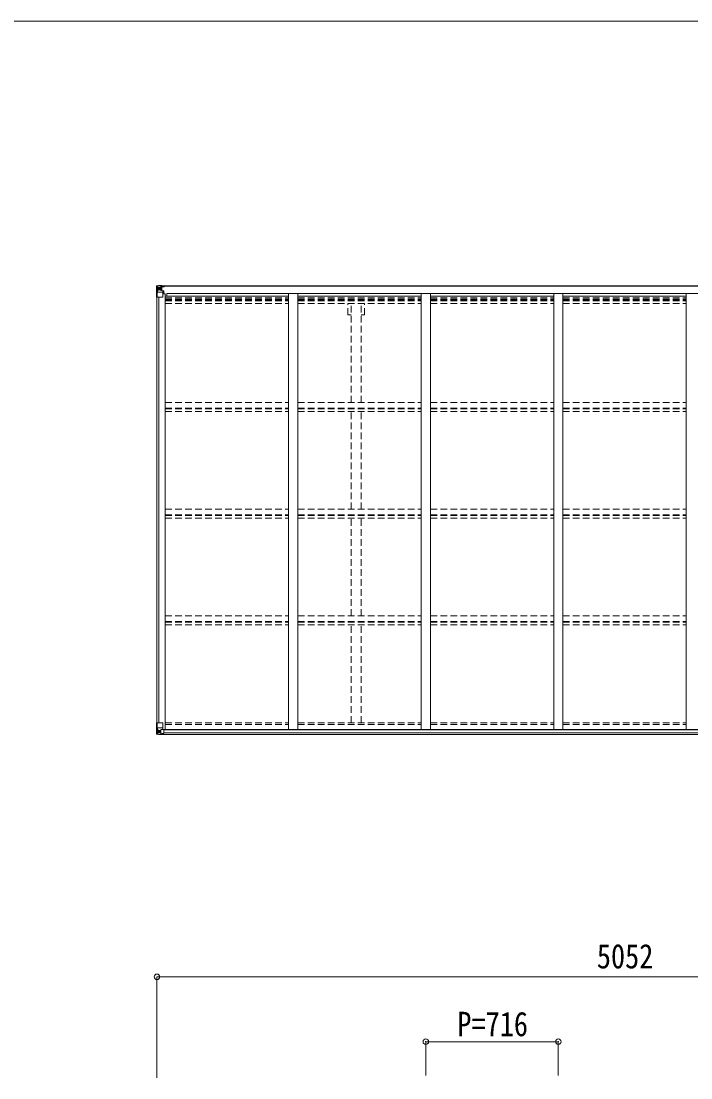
# Model space of a CAD drawing. Units: millimetres at full size, sheet at 1:30; details may follow other scales. Extents: x -8432 to 8432, y -5820 to 5820.
# Drawn here: x 89 to 3707, y 113 to 5820 of the extents above; entities that cross this region are included whole.
import ezdxf
from ezdxf.enums import TextEntityAlignment as Align

# ---------------------------------------------------------------- set-up
doc = ezdxf.new("R2010")
doc.units = ezdxf.units.MM
doc.header["$LTSCALE"] = 30
doc.header["$PDMODE"] = 32
doc.header["$PDSIZE"] = 30
doc.linetypes.add('DASHED1', pattern=[1.8, 1.2, -0.6])
for name, color, linetype, lineweight in [('0-3_ELV2', 4, 'Continuous', 9), ('0-4_TABLE1', 6, 'Continuous', 9), ('0-6_OTH_LINE', 6, 'Continuous', 9), ('F-0_240', 7, 'Continuous', 9)]:
    doc.layers.add(name, color=color, linetype=linetype, lineweight=lineweight)
doc.styles.add('ＭＳ ゴシック', font='')
doc.styles.get('ＭＳ ゴシック').set_extended_font_data('MS Gothic')

msp = doc.modelspace()

# ---------------------------------------------------------------- linework, layer by layer
at = {"layer": '0-3_ELV2'}
for p, q in [((844.86, 4390.13), (5853.86, 4390.13)), ((844.86, 4387.99), (5853.86, 4387.99)), ((868.36, 4348.01), (855.36, 4348.01)), ((868.36, 4348.01), (868.36, 1994.03)), ((875.86, 4334.33), (875.86, 4349.85)), ((875.86, 4349.85), (5822.86, 4349.85)), ((1534.36, 4349.83), (1534.36, 1994.03)), ((1584.36, 4349.83), (1584.36, 1994.03)), ((2250.36, 4349.83), (2250.36, 1994.03)), ((2300.36, 4349.83), (2300.36, 1994.03)), ((2966.36, 4349.83), (2966.36, 1994.03)), ((3016.36, 4349.83), (3016.36, 1994.03)), ((3682.36, 4349.83), (3682.36, 1994.03)), ((823.36, 4329.36), (823.36, 2030.05)), ((833.06, 4329.36), (833.06, 2030.05)), ((868.36, 4334.33), (1534.36, 4334.33)), ((1584.36, 4334.33), (2250.36, 4334.33)), ((2300.36, 4334.33), (2966.36, 4334.33)), ((3016.36, 4334.33), (3682.36, 4334.33)), ((848.1, 1994.03), (5850.63, 1994.03)), ((849.86, 1968.26), (5848.86, 1968.26)), ((859.86, 1991.77), (5838.86, 1991.77)), ((859.86, 1976.16), (5838.86, 1976.16))]:
    msp.add_line(p, q, dxfattribs=at)
at = {"layer": '0-3_ELV2', "linetype": 'DASHED1'}
for p, q in [((868.36, 4325.94), (1534.36, 4325.94)), ((868.36, 4317.74), (1534.36, 4317.74)), ((868.36, 4313.81), (1534.36, 4313.81)), ((868.36, 4308.73), (1534.36, 4308.73)), ((868.36, 4295.72), (1534.36, 4295.72)), ((1584.36, 4325.94), (2250.36, 4325.94)), ((1584.36, 4317.74), (2250.36, 4317.74)), ((1584.36, 4313.81), (2250.36, 4313.81)), ((1584.36, 4308.73), (2250.36, 4308.73)), ((1584.36, 4295.72), (2250.36, 4295.72)), ((1854.16, 4234.13), (1854.16, 4294.53)), ((1871.86, 3759.98), (1871.86, 4294.53)), ((1926.86, 3759.98), (1926.86, 4294.53)), ((1944.56, 4234.13), (1944.56, 4294.53)), ((2300.36, 4325.94), (2966.36, 4325.94)), ((2300.36, 4317.74), (2966.36, 4317.74)), ((2300.36, 4313.81), (2966.36, 4313.81)), ((2300.36, 4308.73), (2966.36, 4308.73)), ((2300.36, 4295.72), (2966.36, 4295.72)), ((3016.36, 4325.94), (3682.36, 4325.94)), ((3016.36, 4317.74), (3682.36, 4317.74)), ((3016.36, 4313.81), (3682.36, 4313.81)), ((3016.36, 4308.73), (3682.36, 4308.73)), ((3016.36, 4295.72), (3682.36, 4295.72)), ((1854.16, 4234.13), (1871.86, 4234.13)), ((1926.86, 4234.13), (1944.56, 4234.13)), ((868.36, 3759.98), (1534.33, 3759.98)), ((868.36, 3730.25), (1534.33, 3730.25)), ((868.36, 3725.7), (1534.33, 3725.7)), ((868.36, 3712.69), (1534.33, 3712.69)), ((1584.36, 3759.98), (2250.33, 3759.98)), ((1584.36, 3730.25), (2250.33, 3730.25)), ((1584.36, 3725.7), (2250.33, 3725.7)), ((1584.36, 3712.69), (2250.33, 3712.69)), ((1871.86, 3183.91), (1871.86, 3712.69)), ((1926.86, 3183.91), (1926.86, 3712.69)), ((2300.36, 3759.98), (2966.33, 3759.98)), ((2300.36, 3730.25), (2966.33, 3730.25)), ((2300.36, 3725.7), (2966.33, 3725.7)), ((2300.36, 3712.69), (2966.33, 3712.69)), ((3016.36, 3759.98), (3682.33, 3759.98)), ((3016.36, 3730.25), (3682.33, 3730.25)), ((3016.36, 3725.7), (3682.33, 3725.7)), ((3016.36, 3712.69), (3682.33, 3712.69)), ((868.36, 3183.91), (1534.33, 3183.91)), ((868.36, 3154.17), (1534.33, 3154.17)), ((868.36, 3149.62), (1534.33, 3149.62)), ((1584.36, 3183.91), (2250.33, 3183.91)), ((1584.36, 3154.17), (2250.33, 3154.17)), ((1584.36, 3149.62), (2250.33, 3149.62)), ((2300.36, 3183.91), (2966.33, 3183.91)), ((2300.36, 3154.17), (2966.33, 3154.17)), ((2300.36, 3149.62), (2966.33, 3149.62)), ((3016.36, 3183.91), (3682.33, 3183.91)), ((3016.36, 3154.17), (3682.33, 3154.17)), ((3016.36, 3149.62), (3682.33, 3149.62)), ((868.36, 3136.61), (1534.33, 3136.61)), ((1584.36, 3136.61), (2250.33, 3136.61)), ((1871.86, 2607.83), (1871.86, 3136.61)), ((1926.86, 2607.83), (1926.86, 3136.61)), ((2300.36, 3136.61), (2966.33, 3136.61)), ((3016.36, 3136.61), (3682.33, 3136.61)), ((868.36, 2607.83), (1534.33, 2607.83)), ((868.36, 2578.09), (1534.33, 2578.09)), ((868.36, 2573.55), (1534.33, 2573.55)), ((1584.36, 2607.83), (2250.33, 2607.83)), ((1584.36, 2578.09), (2250.33, 2578.09)), ((1584.36, 2573.55), (2250.33, 2573.55)), ((2300.36, 2607.83), (2966.33, 2607.83)), ((2300.36, 2578.09), (2966.33, 2578.09)), ((2300.36, 2573.55), (2966.33, 2573.55)), ((3016.36, 2607.83), (3682.33, 2607.83)), ((3016.36, 2578.09), (3682.33, 2578.09)), ((3016.36, 2573.55), (3682.33, 2573.55)), ((868.36, 2560.54), (1534.33, 2560.54)), ((1584.36, 2560.54), (2250.33, 2560.54)), ((1871.86, 2031.01), (1871.86, 2560.54)), ((1926.86, 2031.01), (1926.86, 2560.54)), ((2300.36, 2560.54), (2966.33, 2560.54)), ((3016.36, 2560.54), (3682.33, 2560.54)), ((868.36, 2030.2), (1534.36, 2030.2)), ((868.36, 2021.86), (1534.36, 2021.86)), ((1584.36, 2030.2), (2250.36, 2030.2)), ((1584.36, 2021.86), (2250.36, 2021.86)), ((2300.36, 2030.2), (2966.36, 2030.2)), ((2300.36, 2021.86), (2966.36, 2021.86)), ((3016.36, 2030.2), (3682.36, 2030.2)), ((3016.36, 2021.86), (3682.36, 2021.86))]:
    msp.add_line(p, q, dxfattribs=at)
at = {"layer": '0-4_TABLE1'}
for p, q in [((821.36, 4390.07), (821.36, 4329.36)), ((849.86, 4392.76), (822.3, 4391.07)), ((822.3, 4391.03), (822.3, 4391.07)), ((831.27, 4391.46), (823.35, 4390.98)), ((824.21, 4390.01), (824.21, 4389.94)), ((824.21, 4329.36), (824.21, 4389.94)), ((824.75, 4356.24), (828.89, 4368.33)), ((824.75, 4356.24), (831.36, 4356.03)), ((828.18, 4386.57), (825.44, 4390.24)), ((829.03, 4383.06), (831.36, 4383.12)), ((829.03, 4369.59), (829.03, 4383.06)), ((831.36, 4369.56), (829.03, 4369.59)), ((843.36, 4392.25), (831.36, 4391.46)), ((844.86, 4383.12), (831.36, 4383.12)), ((844.86, 4369.56), (831.36, 4369.56)), ((831.36, 4369.56), (831.36, 4369.56)), ((831.36, 4356.03), (855.36, 4356.03)), ((836.84, 4375.92), (836.84, 4374.96)), ((843.36, 4366.26), (843.36, 4392.36)), ((843.36, 4391.48), (849.86, 4391.87)), ((844.86, 4386.65), (843.36, 4386.65)), ((844.19, 4366), (854.54, 4364.35)), ((844.19, 4365.37), (844.19, 4366)), ((854.54, 4363.72), (844.19, 4365.37)), ((849.86, 4390.95), (844.86, 4390.86)), ((853.36, 4386.29), (844.86, 4386.29)), ((848.86, 4381.36), (844.86, 4381.36)), ((848.86, 4373.16), (844.86, 4373.16)), ((844.97, 4384.99), (848.86, 4384.99)), ((845.36, 4387.32), (845.36, 4385.36)), ((853.36, 4387.32), (845.36, 4387.32)), ((853.36, 4387.29), (845.36, 4387.29)), ((845.36, 4385.36), (855.36, 4385.45)), ((845.36, 4385.2), (845.36, 4385.36)), ((860.36, 4385.33), (845.36, 4385.2)), ((848.86, 4365.26), (848.86, 4385.23)), ((849.86, 4390.13), (849.86, 4392.76)), ((853.36, 4386.29), (853.36, 4387.99)), ((854.54, 4364.35), (854.54, 4363.72)), ((854.81, 4364.27), (859.86, 4364.23)), ((854.86, 4390.56), (854.86, 4390.13)), ((855.16, 4390.56), (854.86, 4390.56)), ((855.16, 4390.56), (856.85, 4390.13)), ((855.36, 4387.06), (861.36, 4387.06)), ((855.36, 4330.36), (855.36, 4363.46)), ((859.86, 4362.51), (855.36, 4362.49)), ((859.86, 4352.36), (855.36, 4352.36)), ((858.86, 4364.24), (858.86, 4362.5)), ((859.86, 4348.01), (859.86, 4364.23)), ((860.36, 4387.99), (860.36, 4387.06)), ((861.36, 4385.38), (861.36, 4387.99)), ((821.36, 4329.36), (854.36, 4329.36)), ((821.36, 2030.05), (854.36, 2030.05)), ((821.36, 1969.34), (821.36, 2030.05)), ((824.21, 2030.05), (824.21, 1969.47)), ((824.75, 2003.17), (831.36, 2003.39)), ((824.75, 2003.17), (828.89, 1991.09)), ((831.36, 2003.39), (855.36, 2003.39)), ((855.36, 2029.05), (855.36, 1995.96)), ((822.3, 1968.39), (822.3, 1968.34)), ((831.27, 1967.96), (823.35, 1968.43)), ((824.21, 1969.4), (824.21, 1969.47)), ((828.18, 1972.84), (825.44, 1969.18)), ((831.36, 1989.86), (829.03, 1989.82)), ((829.03, 1989.82), (829.03, 1976.35)), ((829.03, 1976.35), (831.36, 1976.29)), ((831.36, 1989.86), (831.36, 1989.85)), ((843.36, 1989.85), (831.36, 1989.85)), ((831.36, 1976.3), (843.36, 1976.3)), ((843.36, 1967.17), (831.36, 1967.95)), ((835.88, 1983.49), (835.88, 1984.45)), ((843.36, 1993.84), (849.86, 1993.84)), ((843.36, 1993.84), (843.36, 1967.05)), ((854.54, 1995.7), (844.19, 1994.04)), ((844.19, 1994.04), (844.19, 1993.84)), ((846.89, 1993.84), (854.54, 1995.06)), ((849.86, 1993.84), (858.86, 1993.81)), ((849.86, 1966.66), (849.86, 1972.6)), ((858.86, 1972.03), (849.86, 1971.97)), ((854.54, 1995.06), (854.54, 1995.7)), ((859.86, 1992.9), (859.86, 1972.74))]:
    msp.add_line(p, q, dxfattribs=at)
for points in [[(834.92, 4376.88), (833.96, 4376.88), (833.96, 4377.84), (834.92, 4377.84)], [(835.88, 4378.8), (835.88, 4379.76), (836.84, 4379.76), (836.84, 4378.8)], [(836.84, 4374.96), (835.88, 4374.96), (835.88, 4375.92)], [(837.8, 4377.84), (838.76, 4377.84), (838.76, 4376.88), (837.8, 4376.88)], [(849.86, 4391.36), (844.86, 4391.36), (844.86, 4365.9)], [(855.36, 4387.06), (855.36, 4385.44), (861.36, 4385.49)], [(822.3, 1968.34), (831.36, 1967.79), (849.86, 1966.66)], [(834.92, 1981.57), (833.96, 1981.57), (833.96, 1982.53), (834.92, 1982.53)], [(835.88, 1984.45), (836.84, 1984.45), (836.84, 1983.49)], [(836.84, 1980.61), (836.84, 1979.65), (835.88, 1979.65), (835.88, 1980.61)], [(837.8, 1982.53), (838.76, 1982.53), (838.76, 1981.57), (837.8, 1981.57)], [(859.86, 1972.74), (859.85, 1972.64), (849.86, 1972.6)]]:
    msp.add_lwpolyline(points, dxfattribs=at)
for centre in [(836.36, 4377.36), (836.36, 1982.05)]:
    msp.add_circle(centre, 5.3, dxfattribs=at)
for centre, radius, start, end in [((822.36, 4390.07), 0.999, 93.4424, 179.95083), ((822.36, 4390.07), 1, 93.50017, 180.00079), ((822.36, 4390.03), 0.999, 93.4424, 179.95083), ((823.52, 4403.68), 12.7, 269.24466, 275.10311), ((825.49, 4390.07), 1.28, 131.17831, 182.45895), ((834.92, 4378.8), 0.96, 270, 0), ((834.92, 4375.92), 0.96, 0, 90), ((837.8, 4378.8), 0.96, 180, 270), ((837.8, 4375.92), 0.96, 90, 180), ((844.3, 4366.94), 0.937, 182.32209, 263.26766), ((844.3, 4366.3), 0.937, 182.32209, 263.26766), ((845.36, 4387.82), 0.5, 179.99802, 269.99691), ((845.36, 4387.79), 0.5, 180.00109, 270.00109), ((845.36, 4384.86), 0.5, 90.52895, 180.04464), ((845.38, 4384.69), 0.513, 91.88028, 181.04707), ((854.43, 4363.42), 0.937, 2.32209, 83.26766), ((854.43, 4362.79), 0.937, 2.32209, 83.26766), ((860.5, 4393.02), 7.69, 268.96999, 276.43426), ((854.36, 4330.36), 1, 270, 0), ((854.36, 2029.05), 1, 0, 90), ((822.36, 1969.38), 0.999, 180.04917, 266.5576), ((822.36, 1969.35), 0.999, 180.04917, 266.5576), ((822.36, 1969.34), 1, 179.99921, 266.49983), ((823.52, 1955.74), 12.7, 84.89689, 90.75534), ((825.49, 1969.35), 1.28, 177.54105, 228.82169), ((834.92, 1983.49), 0.96, 270, 0), ((834.92, 1980.61), 0.96, 0, 90), ((837.8, 1983.49), 0.96, 180, 270), ((837.8, 1980.61), 0.96, 90, 180), ((844.3, 1993.11), 0.937, 96.73234, 129.06602), ((854.43, 1996.63), 0.937, 276.73234, 357.67791), ((854.43, 1995.99), 0.937, 276.73234, 357.67791)]:
    msp.add_arc(centre, radius, start, end, dxfattribs=at)
for centre, major_axis, ratio, start_param, end_param in [((1023.3, 4403.38), (201, 12.36), 0.060933, 3.1373463, 3.1378449), ((824.3, 4391.15), (2, 0.12), 0.060933, 3.1378449, 4.2119296), ((825.47, 4358.59), (0.85, 2.32), 0.403757, 2.3087461, 3.2744049), ((824.49, 4388.05), (-0.02, 3), 0.466854, 5.5234897, 6.1575023), ((826.16, 4382.98), (0.03, 5), 0.573921, 4.7320603, 5.5159136), ((827.63, 4369.61), (0, 3), 0.468246, 4.2703918, 4.7058971), ((749.61, 4383.12), (81.75, 0), 0.061163, 0, 0.0007725), ((825.47, 2000.83), (0.85, -2.32), 0.403757, 3.0087805, 3.9744392), ((824.3, 1968.26), (2, -0.12), 0.060933, 2.0712557, 3.1453404), ((1023.3, 1956.03), (201, -12.36), 0.060933, 3.1453404, 3.145839), ((824.49, 1971.36), (-0.02, -3), 0.466854, 0.125683, 0.7596956), ((826.16, 1976.43), (0.03, -5), 0.573921, 0.7672717, 1.551125), ((827.63, 1989.8), (0, -3), 0.468246, 1.5772882, 2.0127935), ((749.61, 1976.3), (81.75, 0), 0.061163, 6.2824128, 6.2831853), ((858.86, 1992.9), (1, -0.021), 0.906239, 0.0187047, 1.589501), ((858.86, 1972.74), (1, 0.012), 0.707053, 4.7036637, 6.124411)]:
    msp.add_ellipse(centre, major_axis=major_axis, ratio=ratio, start_param=start_param, end_param=end_param, dxfattribs=at)
at = {"layer": '0-6_OTH_LINE'}
for p, q in [((823.36, 658.43), (823.36, 113.02)), ((823.36, 658.43), (5875.36, 658.43)), ((2275.36, 308.43), (2275.36, 125.98)), ((2275.36, 308.43), (2991.36, 308.43)), ((2991.36, 308.43), (2991.36, 125.98))]:
    msp.add_line(p, q, dxfattribs=at)
for p in [(823.36, 658.43), (2275.36, 308.43), (2991.36, 308.43)]:
    msp.add_point(p, dxfattribs=at)
at = {"layer": 'F-0_240', "color": 5}
msp.add_line((-8432.06, 5820), (8007.94, 5820), dxfattribs=at)

# ---------------------------------------------------------------- texts
at = {"layer": '0-6_OTH_LINE', "color": 7, "style": 'ＭＳ ゴシック', "width": 0.85}
for s, p in [('5052', (3199.36, 664.43)), ('P=716', (2445.86, 298.43))]:
    msp.add_text(s, height=132, dxfattribs=at).set_placement(p, align=Align.BOTTOM_LEFT)

doc.saveas('drawing.dxf')
